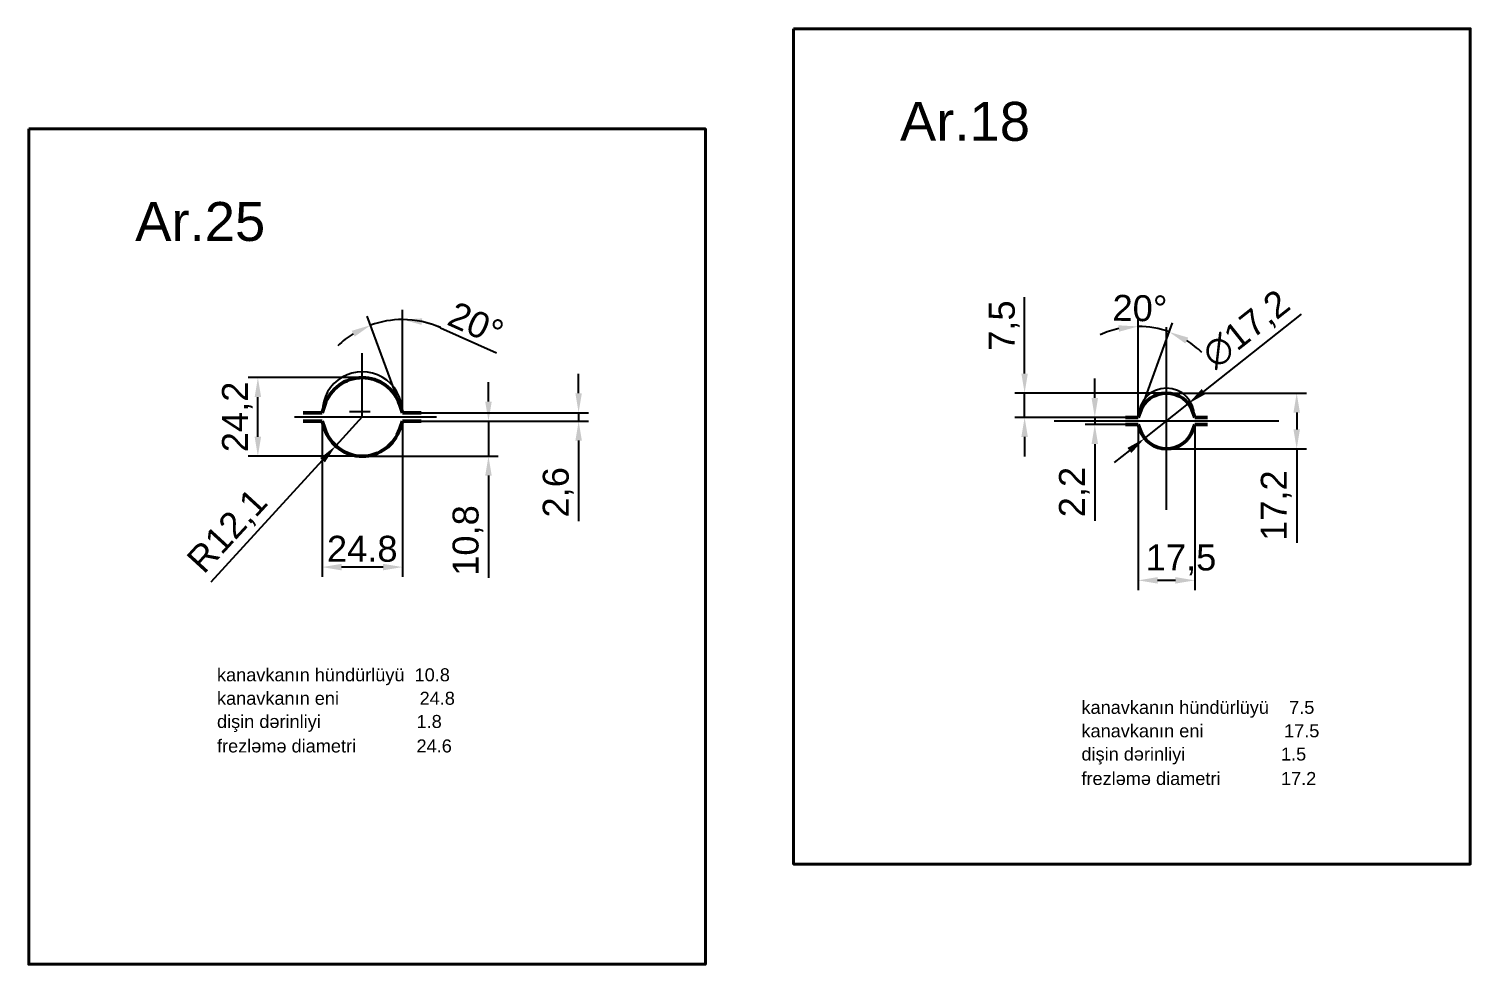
# Model space of a CAD drawing. Header units: millimetres. Extents: x -954 to 34898, y -2134 to 12006.
# Drawn here: x 10196 to 10640.1, y 5255.7 to 5543.9 of the extents above; entities that cross this region are included whole.
import ezdxf

# ---------------------------------------------------------------- set-up
doc = ezdxf.new("R2010")
doc.units = ezdxf.units.MM
doc.header["$LTSCALE"] = 3
for name, color, linetype, lineweight in [('Quota', 3, 'Continuous', 40), ('контурная', 7, 'Continuous', 50), ('размерные', 7, 'Continuous', 25), ('тонкая', 7, 'Continuous', 20)]:
    doc.layers.add(name, color=color, linetype=linetype, lineweight=lineweight)
doc.layers.add('осевая', color=4, linetype='Continuous')
doc.styles.add('s1v4', font='arial.ttf', dxfattribs={"height": 4})
doc.styles.add('s2v4', font='arial.ttf', dxfattribs={"height": 8})
doc.styles.get("Standard").update_dxf_attribs({"font": 'arial.ttf'})
doc.dimstyles.new('s2v4', dxfattribs={"dimtxt": 8, "dimasz": 6, "dimexe": 3, "dimexo": 0, "dimgap": 1.5, "dimtad": 1, "dimtxsty": 'Standard', "dimcen": 2.5, "dimadec": 0, "dimazin": 0, "dimtfac": 1, "dimtmove": 0, "dimatfit": 3, "dimfxl": 1, "dimarcsym": 0})
doc.dimstyles.new('s2v4$0', dxfattribs={"dimtxt": 8, "dimasz": 6, "dimexe": 3, "dimexo": 0, "dimgap": 1.5, "dimtad": 1, "dimtxsty": 'Standard', "dimcen": 2.5, "dimadec": 0, "dimazin": 0, "dimtfac": 1, "dimtmove": 0, "dimatfit": 3, "dimfxl": 1, "dimarcsym": 0})

# ---------------------------------------------------------------- blocks, each defined once
blk = doc.blocks.new('*D1584')
at = {"layer": 'Defpoints', "color": 0, "transparency": 16777216}
for p in [(10266.56, 5436.44), (10298.72, 5436.44), (10298.72, 5412.24)]:
    blk.add_point(p, dxfattribs=at)
at = {"layer": 'размерные', "color": 0, "lineweight": -2, "transparency": 16777216}
for p, q in [((10298.72, 5436.44), (10263.56, 5436.44)), ((10266.56, 5418.24), (10266.56, 5430.44)), ((10298.72, 5412.24), (10263.56, 5412.24))]:
    blk.add_line(p, q, dxfattribs=at)
at = {"layer": 'размерные', "color": 0, "transparency": 16777216}
for points in [[(10265.56, 5430.44), (10267.56, 5430.44), (10266.56, 5436.44)], [(10265.56, 5418.24), (10267.56, 5418.24), (10266.56, 5412.24)]]:
    blk.add_solid(points, dxfattribs=at)
at = {"layer": 'размерные', "color": 0, "transparency": 16777216, "insert": (10260.25, 5424.34), "char_height": 8, "attachment_point": 5, "rotation": 90}
blk.add_mtext('24,2', dxfattribs=at)
blk = doc.blocks.new('*D1585')
at = {"layer": 'Defpoints', "color": 0, "transparency": 16777216}
for p in [(10316.91, 5425.64), (10316.91, 5423.04), (10365.38, 5423.04)]:
    blk.add_point(p, dxfattribs=at)
at = {"layer": 'размерные', "color": 0, "lineweight": -2, "transparency": 16777216}
for p, q in [((10365.38, 5431.64), (10365.38, 5437.64)), ((10316.91, 5425.64), (10368.38, 5425.64)), ((10316.91, 5423.04), (10368.38, 5423.04)), ((10365.38, 5425.64), (10365.38, 5423.04)), ((10365.38, 5417.04), (10365.38, 5392.27))]:
    blk.add_line(p, q, dxfattribs=at)
at = {"layer": 'размерные', "color": 0, "transparency": 16777216}
for points in [[(10364.38, 5431.64), (10366.38, 5431.64), (10365.38, 5425.64)], [(10364.38, 5417.04), (10366.38, 5417.04), (10365.38, 5423.04)]]:
    blk.add_solid(points, dxfattribs=at)
at = {"layer": 'размерные', "color": 0, "transparency": 16777216, "insert": (10359.07, 5401.11), "char_height": 8, "attachment_point": 5, "rotation": 90}
blk.add_mtext('2,6', dxfattribs=at)
blk = doc.blocks.new('*D1586')
at = {"layer": 'Defpoints', "color": 0, "transparency": 16777216}
for p in [(10286.33, 5423.04), (10311.12, 5423.04), (10286.33, 5378.07)]:
    blk.add_point(p, dxfattribs=at)
at = {"layer": 'размерные', "color": 0, "lineweight": -2, "transparency": 16777216}
for p, q in [((10286.33, 5423.04), (10286.33, 5375.07)), ((10311.12, 5423.04), (10311.12, 5375.07)), ((10305.12, 5378.07), (10292.33, 5378.07))]:
    blk.add_line(p, q, dxfattribs=at)
at = {"layer": 'размерные', "color": 0, "transparency": 16777216}
for points in [[(10292.33, 5379.07), (10292.33, 5377.07), (10286.33, 5378.07)], [(10305.12, 5379.07), (10305.12, 5377.07), (10311.12, 5378.07)]]:
    blk.add_solid(points, dxfattribs=at)
at = {"layer": 'размерные', "color": 0, "transparency": 16777216, "insert": (10298.72, 5383.66), "char_height": 8, "attachment_point": 5}
blk.add_mtext('{\\fArial|b0|i0|c238|p34;24.8}', dxfattribs=at)
blk = doc.blocks.new('*D1587')
at = {"layer": 'Defpoints', "color": 0, "transparency": 16777216}
for p in [(10304.5, 5453.56), (10311.12, 5433.72), (10310.25, 5428.02), (10311.12, 5425.64), (10311.12, 5425.64)]:
    blk.add_point(p, dxfattribs=at)
at = {"layer": 'размерные', "color": 0, "lineweight": -2, "transparency": 16777216}
for p, q in [((10310.25, 5428.02), (10300.28, 5455.42)), ((10311.12, 5433.72), (10311.12, 5457.33)), ((10322.85, 5451.82), (10340.03, 5444.12))]:
    blk.add_line(p, q, dxfattribs=at)
for start, end in [(90, 110), (65.8567, 90), (65.9911, 77.9955), (122.0045, 134.0089)]:
    blk.add_arc((10311.12, 5425.64), 28.69, start, end, dxfattribs=at)
at = {"layer": 'размерные', "color": 0, "transparency": 16777216}
for points in [[(10316.98, 5452.71), (10317.19, 5454.7), (10311.12, 5454.33)], [(10295.47, 5450.87), (10296.35, 5449.07), (10301.3, 5452.6)]]:
    blk.add_solid(points, dxfattribs=at)
at = {"layer": 'размерные', "color": 0, "transparency": 16777216, "insert": (10333.73, 5453.07), "char_height": 8, "attachment_point": 5, "rotation": 335.8567}
blk.add_mtext('20°', dxfattribs=at)
blk = doc.blocks.new('*D1588')
at = {"layer": 'Defpoints', "color": 0, "transparency": 16777216}
for p in [(10316.91, 5423.04), (10337.6, 5423.04), (10298.72, 5412.24)]:
    blk.add_point(p, dxfattribs=at)
at = {"layer": 'размерные', "color": 0, "lineweight": -2, "transparency": 16777216}
for p, q in [((10337.6, 5429.04), (10337.6, 5435.04)), ((10316.91, 5423.04), (10340.6, 5423.04)), ((10337.6, 5423.04), (10337.6, 5412.24)), ((10298.72, 5412.24), (10340.6, 5412.24)), ((10337.6, 5406.24), (10337.6, 5374.73))]:
    blk.add_line(p, q, dxfattribs=at)
at = {"layer": 'размерные', "color": 0, "transparency": 16777216}
for points in [[(10336.6, 5429.04), (10338.6, 5429.04), (10337.6, 5423.04)], [(10336.6, 5406.24), (10338.6, 5406.24), (10337.6, 5412.24)]]:
    blk.add_solid(points, dxfattribs=at)
at = {"layer": 'размерные', "color": 0, "transparency": 16777216, "insert": (10331.29, 5386.26), "char_height": 8, "attachment_point": 5, "rotation": 90}
blk.add_mtext('10,8', dxfattribs=at)
blk = doc.blocks.new('*D1589')
at = {"layer": 'Defpoints', "color": 0, "transparency": 16777216}
for p in [(10298.72, 5424.34), (10290.54, 5415.42)]:
    blk.add_point(p, dxfattribs=at)
at = {"layer": 'размерные', "color": 0, "lineweight": -2, "transparency": 16777216}
for p, q in [((10298.72, 5424.34), (10290.54, 5415.42)), ((10252.12, 5373.54), (10286.49, 5411))]:
    blk.add_line(p, q, dxfattribs=at)
at = {"layer": 'размерные', "color": 0, "transparency": 16777216}
blk.add_solid([(10285.75, 5411.68), (10287.22, 5410.33), (10290.54, 5415.42)], dxfattribs=at)
at = {"layer": 'размерные', "color": 0, "transparency": 16777216, "insert": (10257.58, 5388.82), "char_height": 8, "attachment_point": 5, "rotation": 47.4686}
blk.add_mtext('R12,1', dxfattribs=at)
blk = doc.blocks.new('*D2659')
at = {"layer": 'Defpoints', "color": 0, "transparency": 16777216}
for p in [(10546.51, 5431.68), (10502.79, 5424.18), (10533.87, 5424.18)]:
    blk.add_point(p, dxfattribs=at)
at = {"layer": 'размерные', "color": 0, "lineweight": -2, "transparency": 16777216}
for p, q in [((10502.79, 5437.68), (10502.79, 5461.24)), ((10546.51, 5431.68), (10499.79, 5431.68)), ((10502.79, 5424.18), (10502.79, 5431.68)), ((10533.87, 5424.18), (10499.79, 5424.18)), ((10502.79, 5418.18), (10502.79, 5412.18))]:
    blk.add_line(p, q, dxfattribs=at)
at = {"layer": 'размерные', "color": 0, "transparency": 16777216}
for points in [[(10501.79, 5437.68), (10503.79, 5437.68), (10502.79, 5431.68)], [(10501.79, 5418.18), (10503.79, 5418.18), (10502.79, 5424.18)]]:
    blk.add_solid(points, dxfattribs=at)
at = {"layer": 'размерные', "color": 0, "transparency": 16777216, "insert": (10496.5, 5452.46), "char_height": 8, "attachment_point": 5, "rotation": 90}
blk.add_mtext('7,5', dxfattribs=at)
blk = doc.blocks.new('*D2660')
at = {"layer": 'Defpoints', "color": 0, "transparency": 16777216}
for p in [(10553.24, 5428.43), (10539.77, 5417.74)]:
    blk.add_point(p, dxfattribs=at)
at = {"layer": 'размерные', "color": 0, "lineweight": -2, "transparency": 16777216}
for p, q in [((10588.02, 5456.03), (10557.94, 5432.16)), ((10539.77, 5417.74), (10553.24, 5428.43)), ((10535.07, 5414.01), (10530.37, 5410.28))]:
    blk.add_line(p, q, dxfattribs=at)
at = {"layer": 'размерные', "color": 0, "transparency": 16777216}
for points in [[(10557.32, 5432.94), (10558.56, 5431.38), (10553.24, 5428.43)], [(10534.45, 5414.79), (10535.69, 5413.23), (10539.77, 5417.74)]]:
    blk.add_solid(points, dxfattribs=at)
at = {"layer": 'размерные', "color": 0, "transparency": 16777216, "insert": (10571.33, 5451), "char_height": 8, "attachment_point": 5, "rotation": 38.4351}
blk.add_mtext('∅17,2', dxfattribs=at)
blk = doc.blocks.new('*D2661')
at = {"layer": 'Defpoints', "color": 0, "transparency": 16777216}
for p in [(10546.51, 5431.68), (10546.51, 5414.48), (10586.62, 5414.48)]:
    blk.add_point(p, dxfattribs=at)
at = {"layer": 'размерные', "color": 0, "lineweight": -2, "transparency": 16777216}
for p, q in [((10546.51, 5431.68), (10589.62, 5431.68)), ((10586.62, 5425.68), (10586.62, 5420.48)), ((10546.51, 5414.48), (10589.62, 5414.48)), ((10586.62, 5414.48), (10586.62, 5385.54))]:
    blk.add_line(p, q, dxfattribs=at)
at = {"layer": 'размерные', "color": 0, "transparency": 16777216}
for points in [[(10585.62, 5425.68), (10587.62, 5425.68), (10586.62, 5431.68)], [(10585.62, 5420.48), (10587.62, 5420.48), (10586.62, 5414.48)]]:
    blk.add_solid(points, dxfattribs=at)
at = {"layer": 'размерные', "color": 0, "transparency": 16777216, "insert": (10580.31, 5397.01), "char_height": 8, "attachment_point": 5, "rotation": 90}
blk.add_mtext('17,2', dxfattribs=at)
blk = doc.blocks.new('*D2662')
at = {"layer": 'Defpoints', "color": 0, "transparency": 16777216}
for p in [(10544.22, 5451.46), (10537.76, 5427.87), (10537.76, 5424.18), (10537.76, 5424.18), (10538.36, 5425.83)]:
    blk.add_point(p, dxfattribs=at)
at = {"layer": 'размерные', "color": 0, "lineweight": -2, "transparency": 16777216}
for p, q in [((10537.76, 5427.87), (10537.76, 5455.21)), ((10538.36, 5425.83), (10548.37, 5453.34))]:
    blk.add_line(p, q, dxfattribs=at)
for start, end in [(102.2889, 114.5779), (70, 90), (45.4221, 57.7111)]:
    blk.add_arc((10537.76, 5424.18), 28.03, start, end, dxfattribs=at)
at = {"layer": 'размерные', "color": 0, "transparency": 16777216}
for points in [[(10531.68, 5452.56), (10531.9, 5450.58), (10537.76, 5452.21)], [(10552.29, 5446.98), (10553.17, 5448.78), (10547.34, 5450.52)]]:
    blk.add_solid(points, dxfattribs=at)
at = {"layer": 'размерные', "color": 0, "transparency": 16777216, "insert": (10538.31, 5457.79), "char_height": 8, "attachment_point": 5, "rotation": 359.0577}
blk.add_mtext('20°', dxfattribs=at)
blk = doc.blocks.new('*D2663')
at = {"layer": 'Defpoints', "color": 0, "transparency": 16777216}
for p in [(10526.43, 5424.18), (10524.42, 5421.98), (10533.87, 5421.98)]:
    blk.add_point(p, dxfattribs=at)
at = {"layer": 'размерные', "color": 0, "lineweight": -2, "transparency": 16777216}
for p, q in [((10524.42, 5430.18), (10524.42, 5436.18)), ((10526.43, 5424.18), (10521.42, 5424.18)), ((10524.42, 5424.18), (10524.42, 5421.98)), ((10533.87, 5421.98), (10521.42, 5421.98)), ((10524.42, 5415.98), (10524.42, 5392.37))]:
    blk.add_line(p, q, dxfattribs=at)
at = {"layer": 'размерные', "color": 0, "transparency": 16777216}
for points in [[(10523.42, 5430.18), (10525.42, 5430.18), (10524.42, 5424.18)], [(10523.42, 5415.98), (10525.42, 5415.98), (10524.42, 5421.98)]]:
    blk.add_solid(points, dxfattribs=at)
at = {"layer": 'размерные', "color": 0, "transparency": 16777216, "insert": (10518.12, 5401.18), "char_height": 8, "attachment_point": 5, "rotation": 90}
blk.add_mtext('2,2', dxfattribs=at)
blk = doc.blocks.new('*D2664')
at = {"layer": 'Defpoints', "color": 0, "transparency": 16777216}
for p in [(10537.76, 5421.98), (10555.25, 5421.98), (10537.76, 5373.98)]:
    blk.add_point(p, dxfattribs=at)
at = {"layer": 'размерные', "color": 0, "lineweight": -2, "transparency": 16777216}
for p, q in [((10537.76, 5421.98), (10537.76, 5370.98)), ((10555.25, 5421.98), (10555.25, 5370.98)), ((10549.25, 5373.98), (10543.76, 5373.98))]:
    blk.add_line(p, q, dxfattribs=at)
at = {"layer": 'размерные', "color": 0, "transparency": 16777216}
for points in [[(10543.76, 5374.98), (10543.76, 5372.98), (10537.76, 5373.98)], [(10549.25, 5374.98), (10549.25, 5372.98), (10555.25, 5373.98)]]:
    blk.add_solid(points, dxfattribs=at)
at = {"layer": 'размерные', "color": 0, "transparency": 16777216, "insert": (10550.98, 5380.29), "char_height": 8, "attachment_point": 5}
blk.add_mtext('17,5', dxfattribs=at)

msp = doc.modelspace()

# ---------------------------------------------------------------- linework, layer by layer
at = {"layer": 'Quota'}
for points in [[(10431.621, 5543.9), (10640.068, 5543.9), (10640.068, 5286.594), (10431.621, 5286.594)], [(10195.989, 5513.047), (10404.436, 5513.047), (10404.436, 5255.741), (10195.989, 5255.741)]]:
    msp.add_lwpolyline(points, close=True, dxfattribs=at)
at = {"layer": 'контурная'}
for p, q in [((10286.33, 5425.641), (10287.197, 5428.025)), ((10311.116, 5425.641), (10310.248, 5428.025)), ((10286.33, 5425.641), (10280.538, 5425.641)), ((10286.33, 5423.041), (10280.538, 5423.041)), ((10286.33, 5423.041), (10287.197, 5420.657)), ((10311.116, 5423.041), (10310.248, 5420.657)), ((10311.116, 5425.641), (10316.907, 5425.641)), ((10311.116, 5423.041), (10316.907, 5423.041)), ((10537.757, 5424.185), (10533.867, 5424.185)), ((10537.757, 5424.185), (10538.357, 5425.835)), ((10555.255, 5424.185), (10554.654, 5425.835)), ((10555.255, 5424.185), (10559.145, 5424.185)), ((10537.757, 5421.985), (10533.867, 5421.985)), ((10537.757, 5421.985), (10538.357, 5420.335)), ((10555.255, 5421.985), (10554.654, 5420.335)), ((10555.255, 5421.985), (10559.145, 5421.985))]:
    msp.add_line(p, q, dxfattribs=at)
for centre, radius, start, end in [((10298.723, 5424.341), 12.1, 90, 162.2762), ((10298.723, 5424.341), 12.1, 17.7238, 90), ((10546.506, 5423.085), 8.6, 18.64887, 161.35113), ((10298.723, 5424.341), 12.1, 197.7238, 270), ((10298.723, 5424.341), 12.1, 270, 342.2762), ((10546.506, 5423.085), 8.6, 198.64887, 341.35113)]:
    msp.add_arc(centre, radius, start, end, dxfattribs=at)
at = {"layer": 'осевая'}
for p, q in [((10546.506, 5395.747), (10546.506, 5452.025)), ((10298.723, 5424.341), (10298.723, 5444.021)), ((10277.82, 5424.341), (10321.619, 5424.341)), ((10511.937, 5423.085), (10581.075, 5423.085))]:
    msp.add_line(p, q, dxfattribs=at)
at = {"layer": 'размерные'}
for p, q in [((10298.723, 5436.441), (10298.723, 5438.241)), ((10311.116, 5425.641), (10311.116, 5433.722)), ((10546.506, 5431.685), (10546.506, 5433.185)), ((10537.757, 5424.185), (10537.757, 5427.874)), ((10301.185, 5425.941), (10294.755, 5425.941))]:
    msp.add_line(p, q, dxfattribs=at)
for centre, radius, start, end in [((10298.723, 5425.941), 12.3, 359.79671, 180.20329), ((10546.506, 5424.585), 8.6, 0, 179.93714)]:
    msp.add_arc(centre, radius, start, end, dxfattribs=at)

# ---------------------------------------------------------------- texts
at = {"layer": 'размерные', "style": 's2v4'}
for s, p in [('Ar.18', (10464.397, 5509.397)), ('Ar.25', (10228.765, 5478.544))]:
    msp.add_text(s, height=12, dxfattribs=at).set_placement(p)
at = {"layer": 'тонкая', "style": 's1v4'}
for s, p in [('kanavkanın hündürlüyü  10.8', (10253.964, 5342.889)), ('kanavkanın eni                24.8', (10253.964, 5335.659)), ('kanavkanın hündürlüyü    7.5', (10520.301, 5332.863)), ('dişin dərinliyi                   1.8', (10253.964, 5328.509)), ('kanavkanın eni                17.5', (10520.301, 5325.633)), ('frezləmə diametri            24.6', (10253.964, 5320.968)), ('dişin dərinliyi                   1.5', (10520.301, 5318.484)), ('frezləmə diametri            17.2', (10520.301, 5310.942))]:
    msp.add_text(s, height=4, dxfattribs=at).set_placement(p)

# ---------------------------------------------------------------- dimensions: what is measured, and where the dimension line sits
at = {"layer": 'размерные'}
dim = msp.add_angular_dim_2l(base=(10544.22, 5451.457), line1=((10537.757, 5424.185), (10537.757, 5427.874)), line2=((10537.757, 5424.185), (10538.357, 5425.835)), dimstyle='s2v4', dxfattribs=at)
dim.commit()
dim.dimension.update_dxf_attribs({"geometry": '*D2662', "text_midpoint": (10538.218, 5452.209), "dimtype": 162})
dim = msp.add_diameter_dim_2p(p1=(10539.769, 5417.739), p2=(10553.242, 5428.431), dimstyle='s2v4', dxfattribs=at)
dim.commit()
dim.dimension.update_dxf_attribs({"geometry": '*D2660', "text_midpoint": (10571.33, 5451.005)})
dim = msp.add_angular_dim_2l(base=(10304.5, 5453.557), line1=((10311.116, 5425.641), (10311.116, 5433.722)), line2=((10311.116, 5425.641), (10310.248, 5428.025)), dimstyle='s2v4', dxfattribs=at)
dim.commit()
dim.dimension.update_dxf_attribs({"geometry": '*D1587', "text_midpoint": (10333.727, 5453.066)})
for base, p1, p2, picture, middle in [((10502.795, 5424.185), (10546.506, 5431.685), (10533.867, 5424.185), '*D2659', (10502.795, 5452.465)), ((10365.381, 5423.041), (10316.907, 5425.641), (10316.907, 5423.041), '*D1585', (10365.381, 5401.113)), ((10337.596, 5423.041), (10298.723, 5412.241), (10316.907, 5423.041), '*D1588', (10337.596, 5386.256)), ((10586.621, 5414.485), (10546.506, 5431.685), (10546.506, 5414.485), '*D2661', (10586.621, 5397.012))]:
    dim = msp.add_linear_dim(base=base, p1=p1, p2=p2, angle=90, dimstyle='s2v4$0', dxfattribs=at)
    dim.commit()
    dim.dimension.update_dxf_attribs({"geometry": picture, "text_midpoint": middle, "dimtype": 160})
for base, p1, p2, picture, middle in [((10266.56, 5436.441), (10298.723, 5412.241), (10298.723, 5436.441), '*D1584', (10260.253, 5424.341)), ((10524.423, 5421.985), (10526.434, 5424.185), (10533.867, 5421.985), '*D2663', (10518.115, 5401.175))]:
    dim = msp.add_linear_dim(base=base, p1=p1, p2=p2, angle=90, dimstyle='s2v4$0', dxfattribs=at)
    dim.commit()
    dim.dimension.update_dxf_attribs({"geometry": picture, "text_midpoint": middle})
dim = msp.add_radius_dim(center=(10298.723, 5424.341), mpoint=(10290.543, 5415.424), dimstyle='s2v4', dxfattribs=at)
dim.commit()
dim.dimension.update_dxf_attribs({"geometry": '*D1589', "text_midpoint": (10262.227, 5384.557), "dimtype": 164})
dim = msp.add_linear_dim(base=(10286.33, 5378.074), p1=(10311.116, 5423.041), p2=(10286.33, 5423.041), text='{\\fArial|b0|i0|c238|p34;24.8}', dimstyle='s2v4$0', dxfattribs=at)
dim.commit()
dim.dimension.update_dxf_attribs({"geometry": '*D1586', "text_midpoint": (10298.723, 5383.659)})
dim = msp.add_linear_dim(base=(10537.757, 5373.982), p1=(10555.255, 5421.985), p2=(10537.757, 5421.985), dimstyle='s2v4$0', dxfattribs=at)
dim.commit()
dim.dimension.update_dxf_attribs({"geometry": '*D2664', "text_midpoint": (10550.98, 5373.982), "dimtype": 160})

doc.saveas('drawing.dxf')
